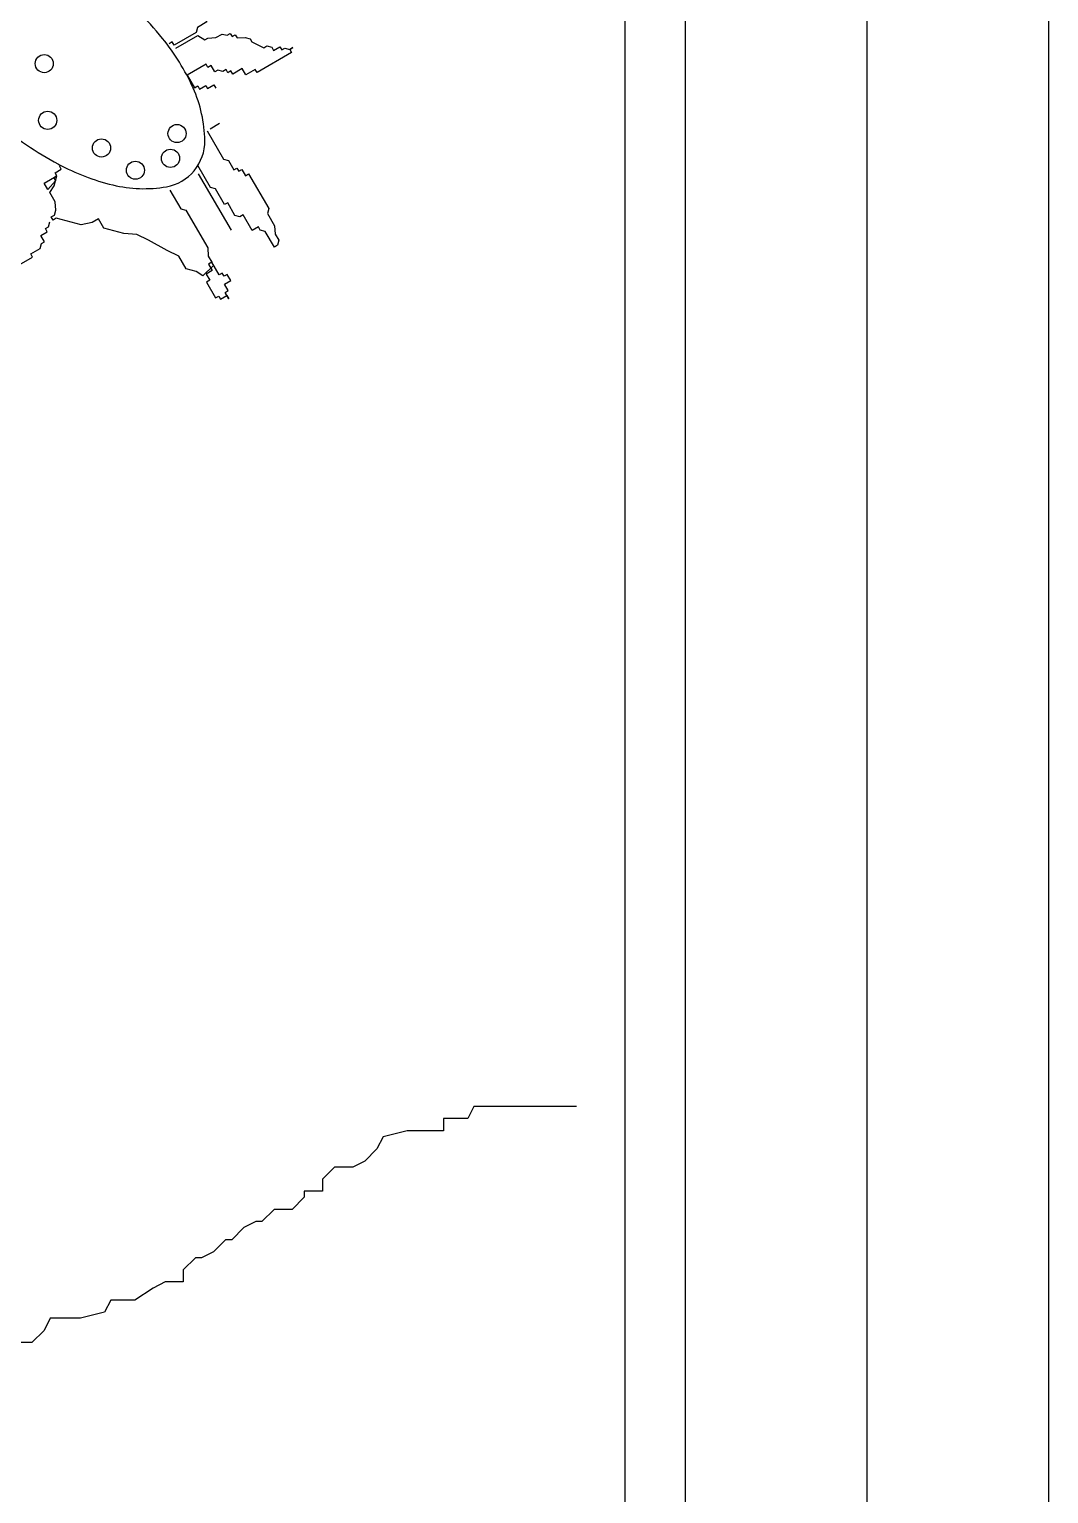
# Model space of a CAD drawing. Header units: millimetres. Extents: x 351279 to 387190, y -1289537 to -1277077.
# Drawn here: x 378248.9 to 378428.6, y -1288897.2 to -1288639 of the extents above; entities that cross this region are included whole.
import ezdxf

# ---------------------------------------------------------------- set-up
doc = ezdxf.new("R2010")
doc.units = ezdxf.units.MM
doc.header["$LTSCALE"] = 20
doc.layers.add('饰品', color=7, linetype='Continuous')

# ---------------------------------------------------------------- blocks, each defined once
blk = doc.blocks.new('A$C7F3F0355')
at = {"layer": '饰品', "color": 1}
blk.add_line((640, 0), (640, 640), dxfattribs=at)
at = {"layer": '饰品', "color": 251}
for p, q in [((488.18, 415.47), (489.46, 413.26)), ((489.46, 413.26), (490.01, 413.58)), ((490.01, 413.58), (490.33, 413.03)), ((490.33, 413.03), (491.44, 413.67)), ((491.44, 413.67), (491.76, 413.11)), ((491.76, 413.11), (492.87, 413.75)), ((492.87, 413.75), (493.19, 413.2)), ((493.86, 406.93), (492.2, 405.97)), ((462.96, 396.43), (465.18, 397.72)), ((465.18, 397.72), (464.63, 397.4)), ((490.1, 398.1), (495.88, 388.13)), ((463.61, 395.33), (462.96, 396.43)), ((464.95, 396.84), (463.61, 395.33)), ((464.63, 397.4), (464.95, 396.84)), ((462.38, 387.22), (463.49, 387.86)), ((463.17, 388.42), (463.72, 388.74)), ((463.49, 387.86), (463.17, 388.42)), ((463.72, 388.74), (463.96, 389.61)), ((460.58, 383.96), (462.24, 384.92)), ((462.24, 384.92), (462.47, 385.79)), ((463.02, 386.11), (462.38, 387.22)), ((462.47, 385.79), (463.02, 386.11)), ((458.13, 381.8), (460.9, 383.4)), ((460.9, 383.4), (460.58, 383.96)), ((538.67, 233.6), (537.6, 231.47)), ((556.8, 233.6), (538.67, 233.6)), ((537.6, 231.47), (533.33, 231.47)), ((533.33, 231.47), (533.33, 229.33)), ((522.67, 228.27), (521.6, 226.13)), ((526.93, 229.33), (522.67, 228.27)), ((533.33, 229.33), (526.93, 229.33)), ((521.6, 226.13), (519.47, 224)), ((514.13, 222.93), (512, 220.8)), ((517.33, 222.93), (514.13, 222.93)), ((519.47, 224), (517.33, 222.93)), ((512, 220.8), (512, 218.67)), ((508.8, 217.6), (506.67, 215.47)), ((512, 218.67), (508.8, 218.67)), ((508.8, 218.67), (508.8, 217.6)), ((503.47, 215.47), (501.33, 213.33)), ((506.67, 215.47), (503.47, 215.47)), ((498.13, 212.27), (496, 210.13)), ((500.27, 213.33), (498.13, 212.27)), ((501.33, 213.33), (500.27, 213.33)), ((494.93, 210.13), (492.8, 208)), ((496, 210.13), (494.93, 210.13)), ((489.6, 206.93), (487.47, 204.8)), ((490.67, 206.93), (489.6, 206.93)), ((492.8, 208), (490.67, 206.93)), ((487.47, 204.8), (487.47, 202.67)), ((482.13, 201.6), (478.93, 199.47)), ((484.27, 202.67), (482.13, 201.6)), ((487.47, 202.67), (484.27, 202.67)), ((474.67, 199.47), (473.6, 197.33)), ((478.93, 199.47), (474.67, 199.47)), ((464, 196.27), (462.93, 194.13)), ((469.33, 196.27), (464, 196.27)), ((473.6, 197.33), (469.33, 196.27)), ((462.93, 194.13), (460.8, 192)), ((460.8, 192), (457.6, 192))]:
    blk.add_line(p, q, dxfattribs=at)
at = {"layer": '饰品', "color": 41}
blk.add_lwpolyline([(32, 608), (32, 32), (608, 32), (608, 608)], close=True, dxfattribs=at)
at = {"layer": '饰品', "color": 1}
blk.add_lwpolyline([(64, 576), (64, 64), (576, 64), (576, 576)], close=True, dxfattribs=at)
at = {"layer": '饰品', "color": 8}
blk.add_lwpolyline([(74.67, 565.33), (74.67, 74.67), (565.33, 74.67), (565.33, 565.33)], close=True, dxfattribs=at)
at = {"layer": '饰品', "color": 251}
for points in [[(482.4, 425.44), (482.96, 425.76), (483.74, 426.96), (494.82, 433.37), (495.69, 433.14), (497.12, 433.23), (498.23, 433.87), (499.1, 433.64), (500.77, 434.6), (501.96, 433.81), (503.07, 434.45), (503.39, 433.9), (495.08, 429.09), (494.85, 428.21), (493.19, 427.25), (493.51, 426.7), (491.29, 425.41), (491.61, 424.86), (489.95, 423.9), (489.72, 423.02), (485.84, 420.78), (485.52, 421.33), (484.97, 421.01)], [(486.16, 420.22), (490.04, 422.47), (491.24, 421.68), (491.79, 422), (493.22, 422.09), (494.33, 422.73), (495.2, 422.5), (495.75, 422.82), (496.07, 422.27), (496.63, 422.59), (496.95, 422.03), (498.38, 422.12), (499.25, 421.89), (499.57, 421.34), (501.64, 420.32), (502.2, 420.64), (503.07, 420.4), (503.39, 419.85), (504.5, 420.49), (504.82, 419.94), (505.37, 420.26), (506.25, 420.02), (506.8, 420.35), (506.25, 420.02), (506.57, 419.47), (500.48, 415.94), (500.16, 416.5), (498.5, 415.53), (497.85, 416.64), (496.19, 415.68), (495.87, 416.23), (495.32, 415.91), (495, 416.47), (494.44, 416.15), (493.57, 416.38), (493.02, 416.06), (492.37, 417.17), (491.82, 416.84), (491.5, 417.4), (488.18, 415.47)], [(491.65, 405.65), (494.53, 400.67), (495.41, 400.43), (496.37, 398.77), (496.92, 399.09), (497.25, 398.54), (497.8, 398.86), (498.44, 397.75), (498.99, 398.07), (502.52, 391.98), (502.29, 391.11), (503.57, 388.89), (503.66, 387.46), (504.3, 386.35), (504.07, 385.48), (503.52, 385.16), (501.91, 387.93), (501.04, 388.16), (500.72, 388.72), (499.61, 388.07), (498.01, 390.84), (497.45, 390.52), (496.58, 390.75), (495.29, 392.97), (494.74, 392.65), (493.14, 395.42), (492.26, 395.65), (490.02, 399.53)], [(485.12, 395.21), (487.04, 391.89), (487.92, 391.66), (491.77, 385.01), (491.86, 383.58), (492.5, 382.48), (491.94, 382.15), (492.58, 381.05), (491.48, 380.41), (492.12, 379.3), (491.57, 378.98), (493.17, 376.21), (493.72, 376.53), (494.04, 375.97), (495.15, 376.62), (495.47, 376.06), (494.83, 377.17), (495.38, 377.49), (494.74, 378.6), (495.85, 379.24), (495.21, 380.35), (494.65, 380.03), (494.33, 380.58), (493.78, 380.26), (492.5, 382.48), (492.82, 381.92), (490.92, 380.08), (489.73, 380.87), (487.98, 381.34), (486.7, 383.55), (484.63, 384.57), (481.36, 386.38), (479.29, 387.4), (476.99, 387.54), (474.36, 388.24), (473.49, 388.48), (472.53, 390.14), (471.42, 389.5), (469.44, 389.09), (466.81, 389.79), (465.06, 390.25), (464.51, 389.93), (464.19, 390.49), (464.74, 390.81), (464.98, 391.68), (464.89, 393.11), (463.93, 394.77), (464.71, 395.97), (465.18, 397.72), (464.86, 398.27), (465.97, 398.91), (465.65, 399.47)]]:
    blk.add_lwpolyline(points, dxfattribs=at)
for centre in [(462.96, 417.51), (463.57, 407.51), (486.37, 405.18), (473.05, 402.64), (479.03, 398.71), (485.21, 400.81)]:
    blk.add_circle(centre, 1.6, dxfattribs=at)
for centre, radius, start, end in [((432.53, 380.5), 65.93, 38.9538, 50.3626), ((452.28, 396.46), 40.54, 24.3882, 38.9538), ((468.13, 403.65), 23.13, 0.7348, 24.3882), ((496.63, 457.88), 65.93, 230.3626, 241.7715), ((483.1, 403.84), 8.16, 320.3626, 0.7348), ((484.61, 435.5), 40.54, 241.7715, 256.337), ((483.1, 403.84), 8.16, 279.9905, 320.3626), ((480.5, 418.59), 23.13, 256.337, 279.9905)]:
    blk.add_arc(centre, radius, start, end, dxfattribs=at)

msp = doc.modelspace()

# ---------------------------------------------------------------- block references
at = {"layer": '饰品'}
msp.add_blockref('A$C7F3F0355', (377788.573, -1289062.526), dxfattribs=at)

doc.saveas('drawing.dxf')
